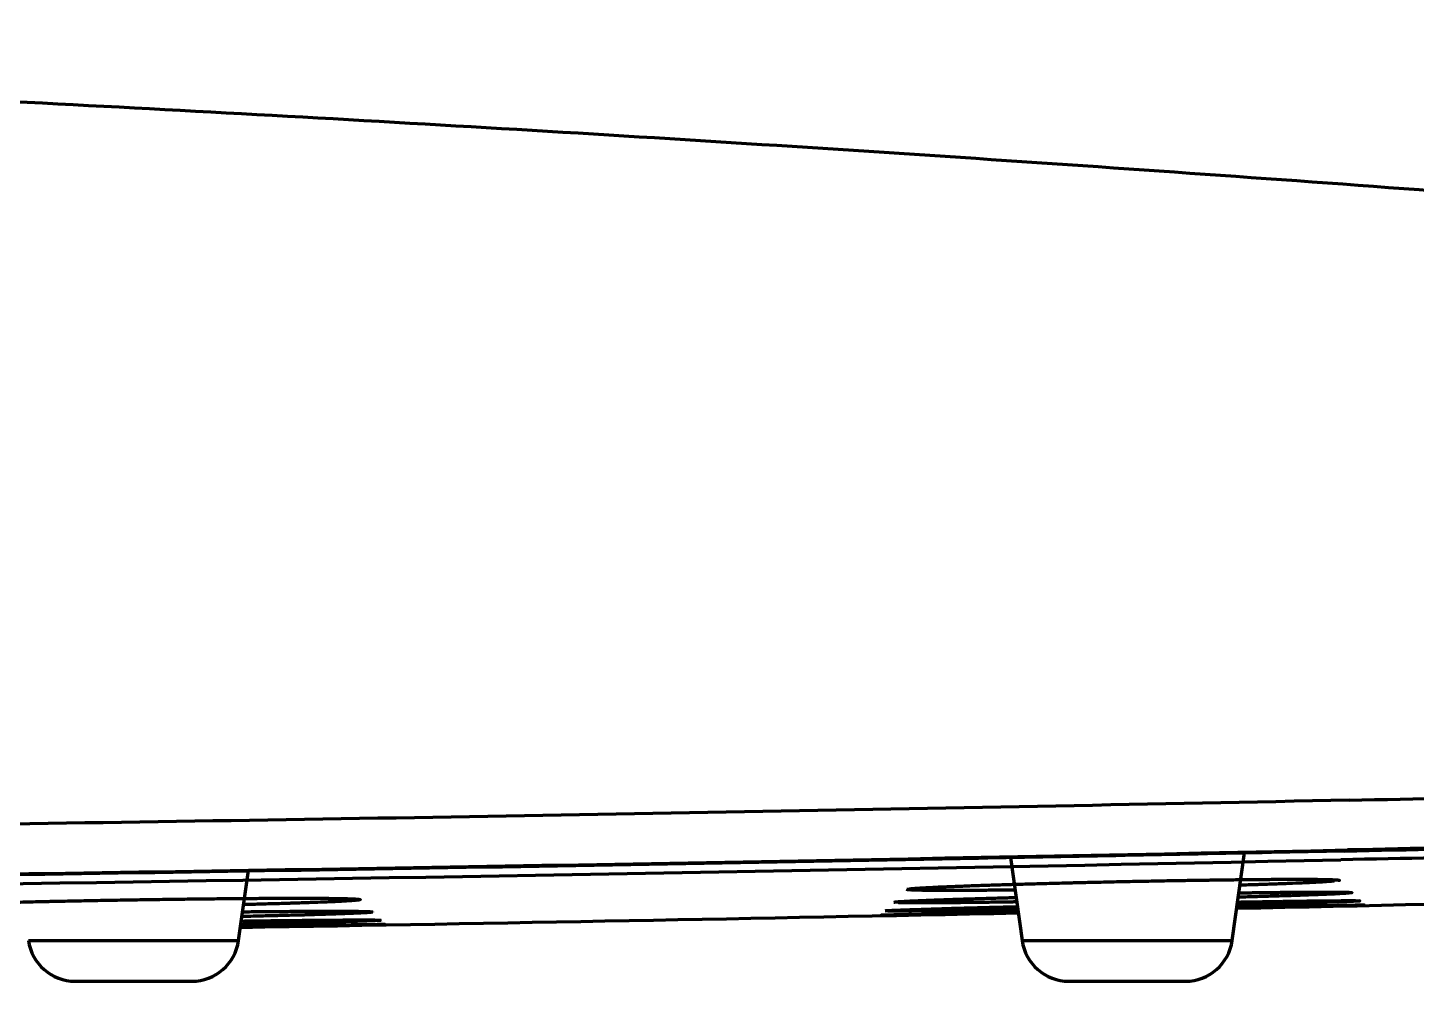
# Model space of a CAD drawing. Extents: x 1919 to 2339, y -1533 to -939.
# Drawn here: x 2112.43 to 2118.3, y -1192.62 to -1188.59 of the extents above; entities that cross this region are included whole.
import ezdxf

# ---------------------------------------------------------------- set-up
doc = ezdxf.new("R2010")
doc.units = 0
doc.header["$LTSCALE"] = 7
doc.header["$MEASUREMENT"] = 0
doc.linetypes.add('CENTER', pattern=[2, 1.25, -0.25, 0.25, -0.25])
doc.layers.add('1', color=1, linetype='CENTER')

msp = doc.modelspace()

# ---------------------------------------------------------------- linework, layer by layer
at = {"layer": '1', "color": 7, "linetype": 'Continuous', "lineweight": 70}
for p, q in [((2116.587, -1192.0955), (2116.6359, -1192.4454)), ((2117.5242, -1192.4454), (2117.5759, -1192.076)), ((2113.3243, -1192.4454), (2113.3656, -1192.1505)), ((2113.8905, -1192.325), (2113.8898, -1192.3259)), ((2116.0582, -1192.3205), (2116.0582, -1192.3202)), ((2113.9256, -1192.3601), (2113.9253, -1192.3604)), ((2112.4361, -1192.4454), (2113.3243, -1192.4454)), ((2116.6359, -1192.4454), (2117.5242, -1192.4454)), ((2112.6341, -1192.6177), (2113.1262, -1192.6177)), ((2116.834, -1192.6177), (2117.3261, -1192.6177))]:
    msp.add_line(p, q, dxfattribs=at)
for centre, radius, start, end in [((2098.1805, -291.6362), 900.8816, 271.2315454, 271.4391138), ((2098.1805, -291.6362), 900.8816, 270.9636833, 271.1727864), ((2112.6341, -1192.4177), 0.2, 187.96961, 270), ((2113.1262, -1192.4177), 0.2, 270, 352.03039), ((2116.834, -1192.4177), 0.2, 187.96961, 270), ((2117.3261, -1192.4177), 0.2, 270, 352.03039)]:
    msp.add_arc(centre, radius, start, end, dxfattribs=at)
for points, knots in [([(2127.2506, -1190.0956), (2125.9301, -1189.9508), (2123.2334, -1189.6763), (2119.1553, -1189.3277), (2115.0188, -1189.0403), (2110.8787, -1188.8193), (2106.7809, -1188.6658), (2104.0632, -1188.6079), (2102.7266, -1188.5898)], [0, 0, 0, 0, 0.162131, 0.330841, 0.499532, 0.668206, 0.836864, 1, 1, 1, 1]), ([(2118.0178, -1191.8528), (2118.3066, -1191.8468), (2118.5926, -1191.8411), (2119.1588, -1191.83), (2119.439, -1191.8247), (2119.9939, -1191.8143), (2120.2686, -1191.8093), (2120.8122, -1191.7997), (2121.0812, -1191.7951), (2121.3805, -1191.7901), (2121.4303, -1191.7893), (2121.48, -1191.7884), (2121.5131, -1191.7879), (2121.5297, -1191.7876), (2121.6123, -1191.7863), (2121.6779, -1191.7852), (2121.8736, -1191.782), (2122.0023, -1191.78), (2122.3833, -1191.774), (2122.6305, -1191.7703), (2123.1114, -1191.7634), (2123.3452, -1191.7602), (2123.7992, -1191.7542), (2124.0195, -1191.7515), (2124.2594, -1191.7487), (2124.286, -1191.7484), (2124.3257, -1191.7479), (2124.3389, -1191.7478), (2124.3652, -1191.7475), (2124.4307, -1191.7468), (2124.4953, -1191.7461), (2124.6484, -1191.7444), (2124.748, -1191.7434), (2125.0394, -1191.7405), (2125.2238, -1191.7389), (2125.5732, -1191.7362), (2125.7383, -1191.7352), (2126.0488, -1191.7336), (2126.1943, -1191.7331), (2126.3466, -1191.7329), (2126.3634, -1191.7328), (2126.3966, -1191.7328), (2126.4458, -1191.7328), (2126.4933, -1191.7328), (2126.586, -1191.7328), (2126.6449, -1191.733), (2126.8127, -1191.7335), (2127.0129, -1191.7348), (2127.1669, -1191.7373), (2127.2974, -1191.7403), (2127.351, -1191.7421), (2127.3925, -1191.7442)], [0, 0, 0, 0, 0.0625, 0.0625, 0.125, 0.125, 0.1875, 0.1875, 0.25, 0.25, 0.257812, 0.261719, 0.261719, 0.265625, 0.265625, 0.28125, 0.28125, 0.3125, 0.3125, 0.375, 0.375, 0.4375, 0.4375, 0.5, 0.5, 0.507812, 0.507812, 0.511719, 0.511719, 0.515625, 0.53125, 0.53125, 0.5625, 0.5625, 0.625, 0.625, 0.6875, 0.6875, 0.75, 0.75, 0.757812, 0.757812, 0.765625, 0.78125, 0.78125, 0.8125, 0.8125, 0.875, 0.9375, 0.9375, 1, 1, 1, 1]), ([(2118.0178, -1191.8528), (2117.1919, -1191.87), (2116.3659, -1191.8862), (2114.7137, -1191.9163), (2112.2351, -1191.9583), (2109.7559, -1191.9907), (2104.7965, -1192.0424), (2101.4889, -1192.0596), (2094.8713, -1192.0596), (2088.2563, -1192.0251), (2081.6467, -1191.9217), (2078.3433, -1191.8528)], [0, 0, 0, 0, 0.0625, 0.0625, 0.125, 0.25, 0.25, 0.5, 0.5, 0.75, 1, 1, 1, 1]), ([(2126.6669, -1192.0022), (2126.6285, -1192.0002), (2126.5789, -1191.9985), (2126.4581, -1191.9957), (2126.387, -1191.9945), (2126.2233, -1191.9927), (2126.1309, -1191.9921), (2125.9245, -1191.9914), (2125.8106, -1191.9913), (2125.67, -1191.9915), (2125.6463, -1191.9916), (2125.6222, -1191.9916), (2125.6061, -1191.9917), (2125.598, -1191.9917), (2125.5572, -1191.9918), (2125.5241, -1191.9919), (2125.4228, -1191.9922), (2125.353, -1191.9925), (2125.137, -1191.9936), (2124.9841, -1191.9946), (2124.6605, -1191.9972), (2124.4899, -1191.9987), (2124.131, -1192.0023), (2123.9427, -1192.0043), (2123.7206, -1192.007), (2123.6958, -1192.0073), (2123.6583, -1192.0077), (2123.6458, -1192.0079), (2123.6207, -1192.0082), (2123.5579, -1192.0089), (2123.4945, -1192.0097), (2123.3411, -1192.0117), (2123.2373, -1192.013), (2122.9214, -1192.0172), (2122.7047, -1192.0203), (2122.2594, -1192.0268), (2122.0307, -1192.0303), (2121.5614, -1192.0378), (2121.3207, -1192.0418), (2121.0429, -1192.0465), (2121.0119, -1192.047), (2120.9499, -1192.0481), (2120.8568, -1192.0497), (2120.7633, -1192.0513), (2120.5757, -1192.0546), (2120.4501, -1192.0569), (2120.0713, -1192.0637), (2119.5612, -1192.0732), (2119.0412, -1192.0833), (2118.5162, -1192.0938), (2118.2512, -1192.0992), (2117.9837, -1192.1048)], [0, 0, 0, 0, 0.0625, 0.0625, 0.125, 0.125, 0.1875, 0.1875, 0.25, 0.25, 0.257813, 0.261719, 0.261719, 0.265625, 0.265625, 0.28125, 0.28125, 0.3125, 0.3125, 0.375, 0.375, 0.4375, 0.4375, 0.5, 0.5, 0.507813, 0.507813, 0.511719, 0.511719, 0.515625, 0.53125, 0.53125, 0.5625, 0.5625, 0.625, 0.625, 0.6875, 0.6875, 0.75, 0.75, 0.757813, 0.757813, 0.765625, 0.78125, 0.78125, 0.8125, 0.8125, 0.875, 0.9375, 0.9375, 1, 1, 1, 1]), ([(2117.9994, -1192.0676), (2118.277, -1192.0618), (2118.5518, -1192.0562), (2119.0963, -1192.0453), (2119.6356, -1192.0348), (2120.1646, -1192.025), (2120.5575, -1192.0179), (2120.6878, -1192.0156), (2120.8823, -1192.0122), (2120.9793, -1192.0105), (2121.0759, -1192.0088), (2121.1402, -1192.0077), (2121.1724, -1192.0071), (2121.4605, -1192.0022), (2121.7101, -1191.9981), (2122.1969, -1191.9904), (2122.434, -1191.9867), (2122.8959, -1191.9799), (2123.1206, -1191.9768), (2123.4483, -1191.9724), (2123.5559, -1191.971), (2123.715, -1191.969), (2123.7808, -1191.9682), (2123.846, -1191.9674), (2123.872, -1191.9671), (2123.885, -1191.9669), (2123.9238, -1191.9665), (2123.9495, -1191.9661), (2124.1799, -1191.9634), (2124.3752, -1191.9613), (2124.7475, -1191.9576), (2124.9244, -1191.956), (2125.2599, -1191.9534), (2125.4186, -1191.9523), (2125.6426, -1191.9512), (2125.715, -1191.9509), (2125.82, -1191.9505), (2125.8544, -1191.9504), (2125.8967, -1191.9503), (2125.9051, -1191.9503), (2125.9219, -1191.9502), (2125.9468, -1191.9502), (2125.9714, -1191.9501), (2126.1172, -1191.9499), (2126.2354, -1191.95), (2126.4494, -1191.9507), (2126.5453, -1191.9514), (2126.715, -1191.9532), (2126.7888, -1191.9544), (2126.9141, -1191.9574), (2126.9655, -1191.9591), (2127.0054, -1191.9612)], [0, 0, 0, 0, 0.0625, 0.0625, 0.125, 0.1875, 0.1875, 0.21875, 0.21875, 0.234375, 0.242188, 0.242188, 0.25, 0.25, 0.3125, 0.3125, 0.375, 0.375, 0.4375, 0.4375, 0.46875, 0.46875, 0.484375, 0.488281, 0.488281, 0.492188, 0.492188, 0.5, 0.5, 0.5625, 0.5625, 0.625, 0.625, 0.6875, 0.6875, 0.71875, 0.71875, 0.734375, 0.734375, 0.738281, 0.738281, 0.742187, 0.75, 0.75, 0.8125, 0.8125, 0.875, 0.875, 0.9375, 0.9375, 1, 1, 1, 1]), ([(2127.2013, -1191.9545), (2127.1606, -1191.9524), (2127.1081, -1191.9506), (2126.9801, -1191.9476), (2126.8292, -1191.9452), (2126.6329, -1191.9439), (2126.4684, -1191.9433), (2126.4107, -1191.9432), (2126.3198, -1191.9431), (2126.2732, -1191.9431), (2126.225, -1191.9432), (2126.1925, -1191.9432), (2126.176, -1191.9432), (2126.0267, -1191.9434), (2125.8841, -1191.9439), (2125.5797, -1191.9455), (2125.4179, -1191.9466), (2125.0754, -1191.9493), (2124.8946, -1191.9509), (2124.609, -1191.9537), (2124.5114, -1191.9548), (2124.3613, -1191.9564), (2124.298, -1191.9571), (2124.2337, -1191.9578), (2124.2079, -1191.9581), (2124.195, -1191.9583), (2124.1561, -1191.9587), (2124.1301, -1191.959), (2123.8949, -1191.9618), (2123.679, -1191.9646), (2123.2339, -1191.9705), (2123.0047, -1191.9737), (2122.5333, -1191.9807), (2122.291, -1191.9844), (2121.9175, -1191.9903), (2121.7914, -1191.9924), (2121.5996, -1191.9955), (2121.5353, -1191.9966), (2121.4543, -1191.998), (2121.4381, -1191.9982), (2121.4056, -1191.9988), (2121.3569, -1191.9996), (2121.308, -1192.0004), (2121.0146, -1192.0054), (2120.751, -1192.0101), (2120.2181, -1192.0197), (2119.9489, -1192.0247), (2119.405, -1192.0351), (2119.1302, -1192.0404), (2118.5752, -1192.0515), (2118.2949, -1192.0572), (2118.0118, -1192.0631)], [0, 0, 0, 0, 0.0625, 0.0625, 0.125, 0.1875, 0.1875, 0.21875, 0.21875, 0.234375, 0.242187, 0.242187, 0.25, 0.25, 0.3125, 0.3125, 0.375, 0.375, 0.4375, 0.4375, 0.46875, 0.46875, 0.484375, 0.488281, 0.488281, 0.492187, 0.492187, 0.5, 0.5, 0.5625, 0.5625, 0.625, 0.625, 0.6875, 0.6875, 0.71875, 0.71875, 0.734375, 0.734375, 0.738281, 0.738281, 0.742187, 0.75, 0.75, 0.8125, 0.8125, 0.875, 0.875, 0.9375, 0.9375, 1, 1, 1, 1]), ([(2078.3493, -1192.0631), (2081.6518, -1192.1321), (2088.2595, -1192.2355), (2094.8726, -1192.27), (2101.4884, -1192.27), (2108.1015, -1192.2355), (2114.7093, -1192.1321), (2118.0118, -1192.0631)], [0, 0, 0, 0, 0.25, 0.5, 0.5, 0.75, 1, 1, 1, 1]), ([(2117.9994, -1192.0676), (2117.5869, -1192.0762), (2117.1743, -1192.0846), (2116.3491, -1192.1007), (2115.1111, -1192.1241), (2112.222, -1192.1731), (2109.745, -1192.2054), (2104.79, -1192.2571), (2101.4855, -1192.2744), (2094.8741, -1192.2743), (2088.2653, -1192.2399), (2081.662, -1192.1365), (2078.3616, -1192.0676)], [0, 0, 0, 0, 0.03125, 0.03125, 0.0625, 0.125, 0.25, 0.25, 0.5, 0.5, 0.75, 1, 1, 1, 1]), ([(2116.1493, -1192.2293), (2116.1502, -1192.229), (2116.1517, -1192.2286), (2116.157, -1192.2277), (2116.1617, -1192.2272), (2116.1738, -1192.226), (2116.1813, -1192.2254), (2116.1925, -1192.2246), (2116.1949, -1192.2245), (2116.1998, -1192.2241), (2116.2073, -1192.2237), (2116.2156, -1192.2232), (2116.2331, -1192.2222), (2116.2591, -1192.2208), (2116.2902, -1192.2193), (2116.3155, -1192.2182), (2116.3242, -1192.2179), (2116.3378, -1192.2173), (2116.3424, -1192.2171), (2116.3518, -1192.2167), (2116.3756, -1192.2158), (2116.4212, -1192.214), (2116.4657, -1192.2125), (2116.5121, -1192.2109), (2116.5363, -1192.2102), (2116.5678, -1192.2092), (2116.5741, -1192.209), (2116.5869, -1192.2086), (2116.6062, -1192.208), (2116.6259, -1192.2074), (2116.6656, -1192.2063), (2116.7196, -1192.2047), (2116.776, -1192.2033), (2116.8191, -1192.2022), (2116.8336, -1192.2018), (2116.8556, -1192.2012), (2116.8629, -1192.2011), (2116.8777, -1192.2007), (2116.885, -1192.2005), (2116.9219, -1192.1997), (2116.981, -1192.1983), (2117.0405, -1192.197), (2117.0853, -1192.1961), (2117.1002, -1192.1958), (2117.1302, -1192.1952), (2117.1452, -1192.1949), (2117.1902, -1192.194), (2117.2198, -1192.1934), (2117.2783, -1192.1924), (2117.3359, -1192.1914), (2117.392, -1192.1906), (2117.4266, -1192.1901), (2117.4335, -1192.19), (2117.4472, -1192.1898), (2117.454, -1192.1897), (2117.4744, -1192.1894), (2117.4878, -1192.1892), (2117.5272, -1192.1888), (2117.5781, -1192.1882), (2117.6256, -1192.1877), (2117.6714, -1192.1874), (2117.6935, -1192.1872), (2117.7147, -1192.1871)], [0, 0, 0, 0, 0.028264, 0.028264, 0.070513, 0.070513, 0.112763, 0.112763, 0.123325, 0.123325, 0.133888, 0.155012, 0.155012, 0.197262, 0.239511, 0.239511, 0.260636, 0.260636, 0.271198, 0.271198, 0.28176, 0.32401, 0.366259, 0.366259, 0.408509, 0.408509, 0.419071, 0.419071, 0.429633, 0.450758, 0.450758, 0.493007, 0.535257, 0.535257, 0.556381, 0.556381, 0.566944, 0.566944, 0.577506, 0.577506, 0.619756, 0.662005, 0.662005, 0.68313, 0.68313, 0.704254, 0.704254, 0.746504, 0.746504, 0.788753, 0.831002, 0.831002, 0.841565, 0.841565, 0.852127, 0.852127, 0.873252, 0.873252, 0.915501, 0.957751, 0.957751, 1, 1, 1, 1]), ([(2117.9554, -1192.1951), (2117.9548, -1192.1952), (2117.9542, -1192.1952), (2117.9518, -1192.1954), (2117.9464, -1192.1959), (2117.9402, -1192.1963), (2117.9268, -1192.1973), (2117.9063, -1192.1986), (2117.8804, -1192.2), (2117.8589, -1192.201), (2117.8514, -1192.2014), (2117.8396, -1192.2019), (2117.8356, -1192.2021), (2117.8274, -1192.2025), (2117.8067, -1192.2034), (2117.7662, -1192.2051), (2117.7259, -1192.2066), (2117.6834, -1192.2082), (2117.661, -1192.2089), (2117.6317, -1192.2099), (2117.6257, -1192.2101), (2117.6138, -1192.2105), (2117.5958, -1192.2111), (2117.5773, -1192.2117), (2117.5641, -1192.2121), (2117.5634, -1192.2121), (2117.5627, -1192.2121)], [0, 0, 0, 0, 0.012065, 0.012065, 0.043815, 0.107315, 0.107315, 0.234315, 0.361315, 0.361315, 0.424816, 0.424816, 0.456566, 0.456566, 0.488316, 0.615316, 0.742316, 0.742316, 0.869317, 0.869317, 0.901067, 0.901067, 0.932817, 0.996317, 0.996317, 1, 1, 1, 1]), ([(2117.7147, -1192.1871), (2117.7359, -1192.187), (2117.7559, -1192.1869), (2117.7934, -1192.1869), (2117.8285, -1192.1869), (2117.8589, -1192.187), (2117.8764, -1192.1872), (2117.8798, -1192.1872), (2117.8865, -1192.1873), (2117.8897, -1192.1873), (2117.8992, -1192.1874), (2117.9052, -1192.1875), (2117.922, -1192.1878), (2117.9416, -1192.1883), (2117.9556, -1192.1889), (2117.964, -1192.1894), (2117.9665, -1192.1896), (2117.9696, -1192.1899), (2117.9706, -1192.19), (2117.9723, -1192.1902), (2117.9731, -1192.1903), (2117.9764, -1192.1908), (2117.9776, -1192.1912), (2117.9772, -1192.192), (2117.9761, -1192.1924), (2117.9743, -1192.1928)], [0, 0, 0, 0, 0.114116, 0.114116, 0.228232, 0.342349, 0.342349, 0.370878, 0.370878, 0.399407, 0.399407, 0.456465, 0.456465, 0.570581, 0.684697, 0.684697, 0.741756, 0.741756, 0.770285, 0.770285, 0.798814, 0.798814, 0.91293, 0.91293, 1, 1, 1, 1]), ([(2117.7278, -1192.1871), (2117.7389, -1192.187), (2117.7859, -1192.1868), (2117.8559, -1192.187), (2117.9193, -1192.1877), (2117.9505, -1192.1889), (2117.9577, -1192.1893), (2117.9579, -1192.1895), (2117.9579, -1192.1895)], [0, 0, 0, 0, 0.083126, 0.362139, 0.641055, 0.87344, 0.999382, 1, 1, 1, 1]), ([(2111.8938, -1192.3043), (2111.8943, -1192.304), (2111.8953, -1192.3038), (2111.8991, -1192.303), (2111.9032, -1192.3024), (2111.9118, -1192.3015), (2111.9151, -1192.3012), (2111.9223, -1192.3006), (2111.9263, -1192.3003), (2111.9394, -1192.2994), (2111.9598, -1192.2981), (2111.9859, -1192.2968), (2112.0077, -1192.2958), (2112.0153, -1192.2954), (2112.0273, -1192.2949), (2112.0314, -1192.2948), (2112.0397, -1192.2944), (2112.044, -1192.2942), (2112.0656, -1192.2934), (2112.1027, -1192.292), (2112.1444, -1192.2905), (2112.1884, -1192.2891), (2112.2116, -1192.2884), (2112.2422, -1192.2875), (2112.2484, -1192.2873), (2112.2608, -1192.2869), (2112.2797, -1192.2864), (2112.299, -1192.2859), (2112.3381, -1192.2848), (2112.3919, -1192.2834), (2112.4488, -1192.2821), (2112.4926, -1192.281), (2112.5074, -1192.2807), (2112.53, -1192.2802), (2112.5375, -1192.28), (2112.5526, -1192.2797), (2112.5602, -1192.2795), (2112.5982, -1192.2787), (2112.6595, -1192.2775), (2112.722, -1192.2763), (2112.7851, -1192.2752), (2112.8169, -1192.2746), (2112.8811, -1192.2735), (2112.913, -1192.273), (2112.9763, -1192.2721), (2113.0391, -1192.2712), (2113.101, -1192.2704), (2113.1394, -1192.2699), (2113.1471, -1192.2699), (2113.1624, -1192.2697), (2113.17, -1192.2696), (2113.1928, -1192.2693), (2113.2078, -1192.2692), (2113.2523, -1192.2687), (2113.3101, -1192.2682), (2113.3649, -1192.2678), (2113.4183, -1192.2675), (2113.4443, -1192.2673), (2113.4695, -1192.2672)], [0, 0, 0, 0, 0.02231, 0.02231, 0.06675, 0.06675, 0.088971, 0.088971, 0.111191, 0.111191, 0.155631, 0.200072, 0.200072, 0.222292, 0.222292, 0.233402, 0.233402, 0.244512, 0.244512, 0.288953, 0.333393, 0.333393, 0.377834, 0.377834, 0.388944, 0.388944, 0.400054, 0.422274, 0.422274, 0.466714, 0.511155, 0.511155, 0.533375, 0.533375, 0.544485, 0.544485, 0.555595, 0.555595, 0.600036, 0.644476, 0.644476, 0.688917, 0.688917, 0.733357, 0.733357, 0.777798, 0.822238, 0.822238, 0.833348, 0.833348, 0.844458, 0.844458, 0.866679, 0.866679, 0.911119, 0.95556, 0.95556, 1, 1, 1, 1]), ([(2113.8339, -1192.2746), (2113.8336, -1192.2746), (2113.8334, -1192.2747), (2113.8323, -1192.2748), (2113.8295, -1192.2753), (2113.8258, -1192.2757), (2113.8173, -1192.2766), (2113.803, -1192.2778), (2113.7827, -1192.279), (2113.7652, -1192.28), (2113.759, -1192.2803), (2113.7491, -1192.2808), (2113.7457, -1192.281), (2113.7388, -1192.2813), (2113.7352, -1192.2815), (2113.717, -1192.2823), (2113.6853, -1192.2837), (2113.6485, -1192.2851), (2113.6091, -1192.2865), (2113.5882, -1192.2872), (2113.5603, -1192.2882), (2113.5547, -1192.2883), (2113.5433, -1192.2887), (2113.526, -1192.2892), (2113.5082, -1192.2898), (2113.4719, -1192.2908), (2113.4246, -1192.2922), (2113.374, -1192.2935), (2113.3495, -1192.2941)], [0, 0, 0, 0, 0.007517, 0.007517, 0.033264, 0.084757, 0.084757, 0.187744, 0.29073, 0.29073, 0.342224, 0.342224, 0.36797, 0.36797, 0.393717, 0.393717, 0.496704, 0.599691, 0.599691, 0.702677, 0.702677, 0.728424, 0.728424, 0.754171, 0.805664, 0.805664, 0.908651, 1, 1, 1, 1]), ([(2113.4695, -1192.2672), (2113.4947, -1192.2671), (2113.5187, -1192.267), (2113.5644, -1192.267), (2113.6078, -1192.267), (2113.6467, -1192.2671), (2113.6695, -1192.2673), (2113.674, -1192.2673), (2113.6828, -1192.2674), (2113.6871, -1192.2674), (2113.6998, -1192.2675), (2113.7079, -1192.2676), (2113.7312, -1192.2679), (2113.7592, -1192.2683), (2113.7817, -1192.2689), (2113.7963, -1192.2693), (2113.8009, -1192.2695), (2113.8092, -1192.2698), (2113.813, -1192.27), (2113.8232, -1192.2706), (2113.8284, -1192.271), (2113.8357, -1192.2718), (2113.8378, -1192.2723), (2113.8388, -1192.2732), (2113.8382, -1192.2736), (2113.8365, -1192.274)], [0, 0, 0, 0, 0.101698, 0.101698, 0.203396, 0.305095, 0.305095, 0.330519, 0.330519, 0.355944, 0.355944, 0.406793, 0.406793, 0.508491, 0.610189, 0.610189, 0.661039, 0.661039, 0.711888, 0.711888, 0.813586, 0.813586, 0.915284, 0.915284, 1, 1, 1, 1]), ([(2113.4831, -1192.2672), (2113.4972, -1192.2671), (2113.5531, -1192.267), (2113.6395, -1192.2671), (2113.7287, -1192.2678), (2113.7862, -1192.2689), (2113.8078, -1192.27), (2113.8134, -1192.2703)], [0, 0, 0, 0, 0.080222, 0.326683, 0.573959, 0.819172, 1, 1, 1, 1]), ([(2116.0945, -1192.2839), (2116.0947, -1192.2838), (2116.0953, -1192.2837), (2116.097, -1192.2833), (2116.0983, -1192.2831), (2116.101, -1192.2828), (2116.1019, -1192.2827), (2116.1041, -1192.2825), (2116.1053, -1192.2823), (2116.1116, -1192.2818), (2116.1182, -1192.2813), (2116.1343, -1192.2803), (2116.1438, -1192.2797), (2116.1658, -1192.2786), (2116.1782, -1192.278), (2116.1957, -1192.2773), (2116.1993, -1192.2771), (2116.2066, -1192.2768), (2116.2179, -1192.2763), (2116.2299, -1192.2759), (2116.2548, -1192.2749), (2116.2905, -1192.2736), (2116.3311, -1192.2722), (2116.3634, -1192.2711), (2116.3745, -1192.2708), (2116.3916, -1192.2702), (2116.3974, -1192.27), (2116.4091, -1192.2697), (2116.415, -1192.2695), (2116.4447, -1192.2686), (2116.4941, -1192.2671), (2116.5469, -1192.2656), (2116.5847, -1192.2646), (2116.5954, -1192.2643), (2116.6061, -1192.264)], [0, 0, 0, 0, 0.036193, 0.036193, 0.082593, 0.082593, 0.105792, 0.105792, 0.128992, 0.128992, 0.221791, 0.221791, 0.314589, 0.314589, 0.407388, 0.407388, 0.430588, 0.430588, 0.453787, 0.500187, 0.500187, 0.592985, 0.685784, 0.685784, 0.732183, 0.732183, 0.755383, 0.755383, 0.778582, 0.778582, 0.871381, 0.96418, 0.96418, 1, 1, 1, 1]), ([(2116.6127, -1192.2828), (2116.6073, -1192.2829), (2116.6019, -1192.283), (2116.5825, -1192.2833), (2116.5687, -1192.2835), (2116.5282, -1192.2841), (2116.476, -1192.2848), (2116.4275, -1192.2853), (2116.3984, -1192.2856), (2116.3926, -1192.2857), (2116.3812, -1192.2858), (2116.3755, -1192.2859), (2116.3588, -1192.286), (2116.3479, -1192.2861), (2116.3163, -1192.2864), (2116.2964, -1192.2865), (2116.2685, -1192.2867), (2116.255, -1192.2868), (2116.2422, -1192.2868), (2116.2339, -1192.2868), (2116.2298, -1192.2868), (2116.2097, -1192.2869), (2116.1951, -1192.2869), (2116.1688, -1192.2868), (2116.1454, -1192.2866), (2116.1278, -1192.2863), (2116.1186, -1192.2861), (2116.1168, -1192.286), (2116.1145, -1192.286), (2116.1139, -1192.2859), (2116.1133, -1192.2859)], [0, 0, 0, 0, 0.021347, 0.021347, 0.076651, 0.076651, 0.187258, 0.297865, 0.297865, 0.325517, 0.325517, 0.353169, 0.353169, 0.408473, 0.408473, 0.51908, 0.51908, 0.574384, 0.602035, 0.602035, 0.629687, 0.629687, 0.740295, 0.740295, 0.850902, 0.961509, 0.961509, 0.989161, 0.989161, 1, 1, 1, 1]), ([(2116.6011, -1192.2327), (2116.5834, -1192.2329), (2116.5661, -1192.2331), (2116.5429, -1192.2333), (2116.5368, -1192.2334), (2116.5245, -1192.2335), (2116.5184, -1192.2336), (2116.5003, -1192.2337), (2116.4885, -1192.2338), (2116.4539, -1192.2341), (2116.4319, -1192.2343), (2116.4003, -1192.2344), (2116.3849, -1192.2345), (2116.3701, -1192.2345), (2116.3604, -1192.2346), (2116.3556, -1192.2346), (2116.3319, -1192.2346), (2116.3143, -1192.2346), (2116.2816, -1192.2345), (2116.2514, -1192.2343), (2116.2263, -1192.234), (2116.2123, -1192.2338), (2116.2095, -1192.2337), (2116.2042, -1192.2336), (2116.2017, -1192.2336), (2116.1942, -1192.2334), (2116.1897, -1192.2333), (2116.177, -1192.2329), (2116.1631, -1192.2323), (2116.1549, -1192.2315), (2116.1509, -1192.2309), (2116.1499, -1192.2307), (2116.149, -1192.2304), (2116.1488, -1192.2302), (2116.1486, -1192.2301), (2116.1486, -1192.2301), (2116.1486, -1192.2301)], [0, 0, 0, 0, 0.065367, 0.065367, 0.089259, 0.089259, 0.11315, 0.11315, 0.160933, 0.160933, 0.256499, 0.256499, 0.304282, 0.328174, 0.328174, 0.352065, 0.352065, 0.447631, 0.447631, 0.543197, 0.638763, 0.638763, 0.662655, 0.662655, 0.686546, 0.686546, 0.734329, 0.734329, 0.829895, 0.925461, 0.925461, 0.973244, 0.973244, 0.997136, 0.997136, 1, 1, 1, 1]), ([(2117.8456, -1192.2412), (2117.8643, -1192.2411), (2117.8816, -1192.241), (2117.9135, -1192.2409), (2117.9426, -1192.241), (2117.9662, -1192.2411), (2117.9792, -1192.2413), (2117.9817, -1192.2413), (2117.9865, -1192.2414), (2117.9889, -1192.2414), (2117.9955, -1192.2415), (2117.9996, -1192.2416), (2118.0106, -1192.2419), (2118.0221, -1192.2423), (2118.0276, -1192.2429), (2118.0294, -1192.2434), (2118.0296, -1192.2436), (2118.0294, -1192.2438), (2118.0292, -1192.2439), (2118.0286, -1192.2441), (2118.0282, -1192.2442), (2118.0258, -1192.2447), (2118.0223, -1192.2451), (2118.0123, -1192.246), (2118.0058, -1192.2465), (2117.9898, -1192.2475), (2117.9803, -1192.248), (2117.9664, -1192.2488), (2117.9636, -1192.2489), (2117.9576, -1192.2492), (2117.9485, -1192.2496), (2117.9386, -1192.2501), (2117.9178, -1192.251), (2117.8875, -1192.2522), (2117.8518, -1192.2535), (2117.8231, -1192.2546), (2117.8132, -1192.2549), (2117.7978, -1192.2554), (2117.7926, -1192.2556), (2117.782, -1192.256), (2117.7767, -1192.2562), (2117.7497, -1192.257), (2117.7045, -1192.2585), (2117.6553, -1192.2599), (2117.6042, -1192.2614), (2117.5776, -1192.2622), (2117.5501, -1192.2629)], [0, 0, 0, 0, 0.058824, 0.058824, 0.117647, 0.176471, 0.176471, 0.191176, 0.191176, 0.205882, 0.205882, 0.235294, 0.235294, 0.294118, 0.352941, 0.352941, 0.382353, 0.382353, 0.397059, 0.397059, 0.411765, 0.411765, 0.470588, 0.470588, 0.529412, 0.529412, 0.588235, 0.588235, 0.602941, 0.602941, 0.617647, 0.647059, 0.647059, 0.705882, 0.764706, 0.764706, 0.794118, 0.794118, 0.808824, 0.808824, 0.823529, 0.823529, 0.882353, 0.941176, 0.941176, 1, 1, 1, 1]), ([(2117.5516, -1192.2832), (2117.5585, -1192.2831), (2117.5653, -1192.283), (2117.6003, -1192.2824), (2117.6548, -1192.2815), (2117.7058, -1192.2807), (2117.7364, -1192.2802), (2117.7425, -1192.2802), (2117.7545, -1192.28), (2117.7605, -1192.2799), (2117.7781, -1192.2796), (2117.7896, -1192.2795), (2117.8229, -1192.279), (2117.8647, -1192.2785), (2117.9013, -1192.2781), (2117.9353, -1192.2777), (2117.951, -1192.2776), (2117.9653, -1192.2775)], [0, 0, 0, 0, 0.038616, 0.038616, 0.198846, 0.359077, 0.359077, 0.399135, 0.399135, 0.439193, 0.439193, 0.519308, 0.519308, 0.679539, 0.839769, 0.839769, 1, 1, 1, 1]), ([(2118.0635, -1192.2786), (2118.0635, -1192.2786), (2118.0621, -1192.2789), (2118.0589, -1192.2791), (2118.052, -1192.2796), (2118.0493, -1192.2798), (2118.043, -1192.2801), (2118.0395, -1192.2803), (2118.0277, -1192.2809), (2118.0184, -1192.2813), (2117.9967, -1192.2821), (2117.9844, -1192.2826), (2117.9567, -1192.2836), (2117.9415, -1192.2841), (2117.9204, -1192.2848), (2117.9161, -1192.2849), (2117.9074, -1192.2852), (2117.894, -1192.2856), (2117.8799, -1192.286), (2117.8508, -1192.2869), (2117.8096, -1192.2881), (2117.7637, -1192.2894), (2117.7274, -1192.2904), (2117.715, -1192.2907), (2117.6959, -1192.2912), (2117.6895, -1192.2914), (2117.6765, -1192.2917), (2117.67, -1192.2919), (2117.637, -1192.2927), (2117.6003, -1192.2937), (2117.5622, -1192.2946), (2117.5522, -1192.2949)], [0, 0, 0, 0, 0.005476, 0.101547, 0.101547, 0.149582, 0.149582, 0.197617, 0.197617, 0.293688, 0.293688, 0.389759, 0.389759, 0.48583, 0.48583, 0.509847, 0.509847, 0.533865, 0.5819, 0.5819, 0.677971, 0.774042, 0.774042, 0.822077, 0.822077, 0.846095, 0.846095, 0.870112, 0.870112, 0.966183, 1, 1, 1, 1]), ([(2117.5562, -1192.2443), (2117.5604, -1192.2443), (2117.5645, -1192.2442), (2117.5755, -1192.244), (2117.5822, -1192.2439), (2117.5956, -1192.2438), (2117.6022, -1192.2437), (2117.622, -1192.2434), (2117.6349, -1192.2432), (2117.6727, -1192.2428), (2117.721, -1192.2422), (2117.7651, -1192.2418), (2117.8069, -1192.2414), (2117.8268, -1192.2413), (2117.8456, -1192.2412)], [0, 0, 0, 0, 0.037073, 0.037073, 0.097256, 0.097256, 0.157439, 0.157439, 0.277805, 0.277805, 0.518536, 0.759268, 0.759268, 1, 1, 1, 1]), ([(2117.8544, -1192.2412), (2117.8649, -1192.2411), (2117.9056, -1192.2409), (2117.9451, -1192.241), (2117.9695, -1192.2412), (2117.9748, -1192.2413)], [0, 0, 0, 0, 0.19859, 0.810892, 1, 1, 1, 1]), ([(2117.9583, -1192.2776), (2117.9713, -1192.2775), (2118.0052, -1192.2773), (2118.0373, -1192.2774), (2118.0503, -1192.2775), (2118.0531, -1192.2778), (2118.0531, -1192.2778)], [0, 0, 0, 0, 0.23595, 0.685431, 0.904266, 1, 1, 1, 1]), ([(2117.9653, -1192.2775), (2117.9797, -1192.2774), (2117.9924, -1192.2773), (2118.0149, -1192.2773), (2118.0342, -1192.2773), (2118.0474, -1192.2774), (2118.0537, -1192.2776), (2118.0549, -1192.2776), (2118.057, -1192.2777), (2118.058, -1192.2777), (2118.0606, -1192.2778), (2118.0619, -1192.2779), (2118.0644, -1192.2782), (2118.0647, -1192.2784), (2118.0635, -1192.2786)], [0, 0, 0, 0, 0.202306, 0.202306, 0.404611, 0.606917, 0.606917, 0.657494, 0.657494, 0.70807, 0.70807, 0.809223, 0.809223, 1, 1, 1, 1]), ([(2117.9914, -1192.2415), (2117.9945, -1192.2416), (2118.0038, -1192.2418), (2118.0114, -1192.242), (2118.0138, -1192.2424), (2118.0138, -1192.2424)], [0, 0, 0, 0, 0.239932, 0.800743, 1, 1, 1, 1]), ([(2113.8898, -1192.3259), (2113.8898, -1192.3259), (2113.8898, -1192.3259), (2113.8894, -1192.326), (2113.8889, -1192.3261), (2113.8877, -1192.3263), (2113.887, -1192.3264), (2113.8847, -1192.3267), (2113.8826, -1192.3269), (2113.8754, -1192.3276), (2113.8626, -1192.3285), (2113.8434, -1192.3295), (2113.8266, -1192.3303), (2113.8207, -1192.3306), (2113.811, -1192.331), (2113.8077, -1192.3312), (2113.8009, -1192.3314), (2113.7974, -1192.3316), (2113.7796, -1192.3323), (2113.7481, -1192.3335), (2113.7112, -1192.3347), (2113.6716, -1192.3359), (2113.6504, -1192.3366), (2113.6221, -1192.3374), (2113.6164, -1192.3375), (2113.6048, -1192.3379), (2113.5872, -1192.3384), (2113.569, -1192.3388), (2113.5318, -1192.3398), (2113.4803, -1192.3411), (2113.4249, -1192.3425), (2113.3817, -1192.3435), (2113.3671, -1192.3438), (2113.3478, -1192.3442), (2113.3434, -1192.3443), (2113.339, -1192.3444)], [0, 0, 0, 0, 0.000283, 0.000283, 0.023755, 0.023755, 0.047227, 0.047227, 0.094171, 0.094171, 0.188059, 0.281947, 0.281947, 0.32889, 0.32889, 0.352362, 0.352362, 0.375834, 0.375834, 0.469722, 0.56361, 0.56361, 0.657498, 0.657498, 0.680969, 0.680969, 0.704441, 0.751385, 0.751385, 0.845273, 0.939161, 0.939161, 0.986105, 0.986105, 1, 1, 1, 1]), ([(2113.3479, -1192.3241), (2113.3618, -1192.324), (2113.3756, -1192.3239), (2113.4036, -1192.3236), (2113.4178, -1192.3235), (2113.4389, -1192.3233), (2113.4458, -1192.3232), (2113.4597, -1192.3231), (2113.4666, -1192.323), (2113.5006, -1192.3227), (2113.5267, -1192.3226), (2113.5764, -1192.3222), (2113.6238, -1192.322), (2113.6666, -1192.3219), (2113.6918, -1192.3218), (2113.6968, -1192.3218), (2113.7065, -1192.3218), (2113.7114, -1192.3218), (2113.7255, -1192.3218), (2113.7346, -1192.3218), (2113.7606, -1192.3219), (2113.7924, -1192.322), (2113.8182, -1192.3223), (2113.8353, -1192.3225), (2113.8406, -1192.3226), (2113.8481, -1192.3228), (2113.8504, -1192.3228), (2113.855, -1192.3229), (2113.8572, -1192.323), (2113.8676, -1192.3233), (2113.8742, -1192.3235), (2113.8843, -1192.3241), (2113.8877, -1192.3244), (2113.8899, -1192.3248), (2113.8903, -1192.3249), (2113.8905, -1192.325)], [0, 0, 0, 0, 0.044024, 0.044024, 0.090562, 0.090562, 0.11383, 0.11383, 0.137099, 0.137099, 0.230174, 0.230174, 0.323249, 0.416323, 0.416323, 0.439592, 0.439592, 0.462861, 0.462861, 0.509398, 0.509398, 0.602473, 0.695548, 0.695548, 0.742085, 0.742085, 0.765354, 0.765354, 0.788623, 0.788623, 0.881697, 0.881697, 0.974772, 0.974772, 1, 1, 1, 1]), ([(2116.6153, -1192.3284), (2116.604, -1192.3287), (2116.5927, -1192.3289), (2116.5741, -1192.3293), (2116.5667, -1192.3294), (2116.5521, -1192.3297), (2116.5448, -1192.3298), (2116.5087, -1192.3305), (2116.4809, -1192.3311), (2116.4273, -1192.3321), (2116.3758, -1192.3331), (2116.3285, -1192.334), (2116.3002, -1192.3345), (2116.2947, -1192.3346), (2116.2836, -1192.3348), (2116.2782, -1192.3349), (2116.2622, -1192.3352), (2116.2518, -1192.3354), (2116.2219, -1192.3359), (2116.1848, -1192.3366), (2116.1533, -1192.3371), (2116.1318, -1192.3375), (2116.1249, -1192.3376), (2116.1152, -1192.3377), (2116.1121, -1192.3378), (2116.106, -1192.3379), (2116.1031, -1192.3379), (2116.0888, -1192.3381), (2116.0791, -1192.3383), (2116.0628, -1192.3385), (2116.0563, -1192.3385), (2116.0463, -1192.3386), (2116.043, -1192.3386), (2116.0408, -1192.3385), (2116.0405, -1192.3385), (2116.04, -1192.3385), (2116.0397, -1192.3384), (2116.0402, -1192.3384), (2116.0426, -1192.3382), (2116.049, -1192.3379), (2116.0618, -1192.3375), (2116.0739, -1192.3372), (2116.0783, -1192.337), (2116.0856, -1192.3368), (2116.0881, -1192.3368), (2116.0934, -1192.3366), (2116.0961, -1192.3365), (2116.1101, -1192.3362), (2116.1356, -1192.3355), (2116.1668, -1192.3347), (2116.2009, -1192.3339), (2116.2194, -1192.3334), (2116.2494, -1192.3327), (2116.2598, -1192.3324), (2116.2809, -1192.3319), (2116.2918, -1192.3317), (2116.3253, -1192.3309), (2116.3722, -1192.3298), (2116.4237, -1192.3286), (2116.4572, -1192.3279), (2116.464, -1192.3277), (2116.4777, -1192.3274), (2116.4847, -1192.3273), (2116.5056, -1192.3268), (2116.5198, -1192.3265), (2116.5602, -1192.3256), (2116.5868, -1192.325), (2116.6141, -1192.3244)], [0, 0, 0, 0, 0.016589, 0.016589, 0.027561, 0.027561, 0.038532, 0.038532, 0.082419, 0.082419, 0.126306, 0.170192, 0.170192, 0.181164, 0.181164, 0.192136, 0.192136, 0.214079, 0.214079, 0.257965, 0.301852, 0.301852, 0.323795, 0.323795, 0.334767, 0.334767, 0.345739, 0.345739, 0.389625, 0.389625, 0.433512, 0.433512, 0.477398, 0.477398, 0.48837, 0.48837, 0.499342, 0.521285, 0.521285, 0.565172, 0.609058, 0.609058, 0.631001, 0.631001, 0.641973, 0.641973, 0.652945, 0.652945, 0.696831, 0.740718, 0.740718, 0.784605, 0.784605, 0.806548, 0.806548, 0.828491, 0.828491, 0.872378, 0.916264, 0.916264, 0.927236, 0.927236, 0.938208, 0.938208, 0.960151, 0.960151, 1, 1, 1, 1]), ([(2116.0582, -1192.3202), (2116.0584, -1192.3202), (2116.0586, -1192.3201), (2116.0604, -1192.3198), (2116.0666, -1192.3192), (2116.079, -1192.3186), (2116.0907, -1192.318), (2116.095, -1192.3178), (2116.102, -1192.3175), (2116.1045, -1192.3174), (2116.1096, -1192.3172), (2116.1122, -1192.3171), (2116.126, -1192.3165), (2116.1384, -1192.3161), (2116.1661, -1192.3151), (2116.1813, -1192.3146), (2116.2147, -1192.3135), (2116.2327, -1192.3129), (2116.262, -1192.3121), (2116.2722, -1192.3118), (2116.293, -1192.3112), (2116.3036, -1192.3108), (2116.3365, -1192.3099), (2116.3825, -1192.3086), (2116.4328, -1192.3073), (2116.4722, -1192.3063), (2116.4856, -1192.3059), (2116.5062, -1192.3054), (2116.5131, -1192.3052), (2116.527, -1192.3049), (2116.534, -1192.3047), (2116.5637, -1192.304), (2116.5868, -1192.3034), (2116.6103, -1192.3028)], [0, 0, 0, 0, 0.021733, 0.021733, 0.11228, 0.202827, 0.202827, 0.2481, 0.2481, 0.270737, 0.270737, 0.293373, 0.293373, 0.38392, 0.38392, 0.474467, 0.474467, 0.565014, 0.565014, 0.610287, 0.610287, 0.65556, 0.65556, 0.746107, 0.836654, 0.836654, 0.881927, 0.881927, 0.904564, 0.904564, 0.9272, 0.9272, 1, 1, 1, 1]), ([(2116.6114, -1192.3147), (2116.591, -1192.3151), (2116.5422, -1192.3159), (2116.4957, -1192.3167), (2116.4624, -1192.3172), (2116.4558, -1192.3174), (2116.4427, -1192.3176), (2116.4362, -1192.3177), (2116.4169, -1192.318), (2116.4044, -1192.3182), (2116.3676, -1192.3187), (2116.321, -1192.3194), (2116.279, -1192.3199), (2116.2543, -1192.3202), (2116.2494, -1192.3203), (2116.2398, -1192.3204), (2116.2351, -1192.3204), (2116.2211, -1192.3206), (2116.2122, -1192.3207), (2116.1866, -1192.321), (2116.1709, -1192.3211), (2116.1495, -1192.3212), (2116.1394, -1192.3213), (2116.1301, -1192.3213), (2116.1241, -1192.3214), (2116.1211, -1192.3214), (2116.107, -1192.3214), (2116.0973, -1192.3214), (2116.0811, -1192.3213), (2116.0681, -1192.3212), (2116.0613, -1192.3209), (2116.059, -1192.3207), (2116.0587, -1192.3206), (2116.0583, -1192.3205), (2116.0582, -1192.3205), (2116.0582, -1192.3205)], [0, 0, 0, 0, 0.063251, 0.153611, 0.153611, 0.1762, 0.1762, 0.19879, 0.19879, 0.24397, 0.24397, 0.334329, 0.424688, 0.424688, 0.447278, 0.447278, 0.469867, 0.469867, 0.515047, 0.515047, 0.605406, 0.605406, 0.650585, 0.673175, 0.673175, 0.695765, 0.695765, 0.786124, 0.786124, 0.876483, 0.966842, 0.966842, 0.989432, 0.989432, 1, 1, 1, 1]), ([(2117.5503, -1192.3048), (2117.5618, -1192.3046), (2117.5731, -1192.3044), (2117.5986, -1192.3039), (2117.6128, -1192.3036), (2117.6337, -1192.3032), (2117.6406, -1192.303), (2117.6544, -1192.3028), (2117.6612, -1192.3026), (2117.6951, -1192.302), (2117.7209, -1192.3015), (2117.7703, -1192.3006), (2117.8174, -1192.2997), (2117.8598, -1192.2989), (2117.8848, -1192.2984), (2117.8898, -1192.2984), (2117.8995, -1192.2982), (2117.9043, -1192.2981), (2117.9183, -1192.2979), (2117.9273, -1192.2977), (2117.9531, -1192.2973), (2117.9845, -1192.2967), (2118.0101, -1192.2963), (2118.0271, -1192.2961), (2118.0323, -1192.296), (2118.0397, -1192.2959), (2118.042, -1192.2959), (2118.0465, -1192.2958), (2118.0487, -1192.2958), (2118.059, -1192.2957), (2118.0655, -1192.2956), (2118.0753, -1192.2955), (2118.0786, -1192.2955), (2118.082, -1192.2956), (2118.0821, -1192.2957), (2118.0801, -1192.2958), (2118.0796, -1192.2958), (2118.0783, -1192.2959), (2118.0762, -1192.296), (2118.0731, -1192.2961), (2118.0658, -1192.2964), (2118.0529, -1192.2968), (2118.0337, -1192.2974), (2118.0169, -1192.2978), (2118.0109, -1192.298), (2118.0013, -1192.2982), (2117.9979, -1192.2983), (2117.9911, -1192.2985), (2117.9877, -1192.2986), (2117.9698, -1192.299), (2117.9384, -1192.2998), (2117.9015, -1192.3007), (2117.8619, -1192.3017), (2117.8407, -1192.3022), (2117.8125, -1192.3028), (2117.8068, -1192.303), (2117.7952, -1192.3032), (2117.7776, -1192.3036), (2117.7595, -1192.3041), (2117.7225, -1192.3049), (2117.6711, -1192.3061), (2117.6158, -1192.3073), (2117.5728, -1192.3083), (2117.5583, -1192.3086), (2117.5435, -1192.3089)], [0, 0, 0, 0, 0.017907, 0.017907, 0.040747, 0.040747, 0.052168, 0.052168, 0.063588, 0.063588, 0.109269, 0.109269, 0.15495, 0.20063, 0.20063, 0.212051, 0.212051, 0.223471, 0.223471, 0.246311, 0.246311, 0.291992, 0.337673, 0.337673, 0.360513, 0.360513, 0.371934, 0.371934, 0.383354, 0.383354, 0.429035, 0.429035, 0.474716, 0.474716, 0.520397, 0.520397, 0.531817, 0.531817, 0.543237, 0.566077, 0.566077, 0.611758, 0.657439, 0.657439, 0.68028, 0.68028, 0.6917, 0.6917, 0.70312, 0.70312, 0.748801, 0.794482, 0.794482, 0.840163, 0.840163, 0.851583, 0.851583, 0.863003, 0.885844, 0.885844, 0.931524, 0.977205, 0.977205, 1, 1, 1, 1]), ([(2113.3393, -1192.3853), (2113.3657, -1192.3849), (2113.3916, -1192.3845), (2113.4321, -1192.3839), (2113.447, -1192.3837), (2113.4691, -1192.3833), (2113.4764, -1192.3832), (2113.491, -1192.383), (2113.4982, -1192.3829), (2113.534, -1192.3824), (2113.5614, -1192.382), (2113.6136, -1192.3812), (2113.6634, -1192.3805), (2113.7083, -1192.3799), (2113.7347, -1192.3796), (2113.74, -1192.3795), (2113.7502, -1192.3794), (2113.7553, -1192.3793), (2113.7702, -1192.3791), (2113.7797, -1192.379), (2113.807, -1192.3786), (2113.8402, -1192.3782), (2113.8673, -1192.3779), (2113.8853, -1192.3778), (2113.8908, -1192.3777), (2113.8986, -1192.3776), (2113.9011, -1192.3776), (2113.9059, -1192.3776), (2113.9082, -1192.3776), (2113.9191, -1192.3775), (2113.926, -1192.3774), (2113.9364, -1192.3774), (2113.94, -1192.3774), (2113.9436, -1192.3775), (2113.9437, -1192.3776), (2113.9416, -1192.3777), (2113.9411, -1192.3778), (2113.9398, -1192.3778), (2113.9375, -1192.3779), (2113.9343, -1192.378), (2113.9267, -1192.3783), (2113.9131, -1192.3787), (2113.8928, -1192.3791), (2113.8751, -1192.3795), (2113.8687, -1192.3797), (2113.8586, -1192.3799), (2113.8551, -1192.38), (2113.8479, -1192.3801), (2113.8442, -1192.3802), (2113.8254, -1192.3806), (2113.7922, -1192.3813), (2113.7533, -1192.382), (2113.7115, -1192.3829), (2113.6892, -1192.3833), (2113.6594, -1192.3838), (2113.6533, -1192.3839), (2113.6411, -1192.3842), (2113.6225, -1192.3845), (2113.6034, -1192.3849), (2113.5643, -1192.3856), (2113.51, -1192.3866), (2113.4516, -1192.3876), (2113.4062, -1192.3884), (2113.3907, -1192.3887), (2113.3672, -1192.3891), (2113.3593, -1192.3892), (2113.3459, -1192.3895), (2113.3404, -1192.3896), (2113.3349, -1192.3897)], [0, 0, 0, 0, 0.036775, 0.036775, 0.058743, 0.058743, 0.069728, 0.069728, 0.080712, 0.080712, 0.124649, 0.124649, 0.168585, 0.212522, 0.212522, 0.223506, 0.223506, 0.23449, 0.23449, 0.256459, 0.256459, 0.300395, 0.344332, 0.344332, 0.366301, 0.366301, 0.377285, 0.377285, 0.388269, 0.388269, 0.432206, 0.432206, 0.476142, 0.476142, 0.520079, 0.520079, 0.531063, 0.531063, 0.542047, 0.564016, 0.564016, 0.607953, 0.651889, 0.651889, 0.673858, 0.673858, 0.684842, 0.684842, 0.695826, 0.695826, 0.739763, 0.7837, 0.7837, 0.827636, 0.827636, 0.83862, 0.83862, 0.849605, 0.871573, 0.871573, 0.91551, 0.959446, 0.959446, 0.981415, 0.981415, 0.992399, 0.992399, 1, 1, 1, 1]), ([(2113.9253, -1192.3604), (2113.9251, -1192.3604), (2113.9249, -1192.3605), (2113.9238, -1192.3606), (2113.9226, -1192.3608), (2113.9193, -1192.3611), (2113.9172, -1192.3612), (2113.9097, -1192.3617), (2113.8963, -1192.3623), (2113.8765, -1192.3631), (2113.8591, -1192.3637), (2113.8529, -1192.3639), (2113.8429, -1192.3643), (2113.8395, -1192.3644), (2113.8325, -1192.3646), (2113.8288, -1192.3647), (2113.8103, -1192.3653), (2113.7778, -1192.3662), (2113.7395, -1192.3672), (2113.6985, -1192.3682), (2113.6765, -1192.3688), (2113.6473, -1192.3695), (2113.6413, -1192.3696), (2113.6293, -1192.3699), (2113.6111, -1192.3703), (2113.5923, -1192.3707), (2113.5538, -1192.3716), (2113.5005, -1192.3728), (2113.4431, -1192.374), (2113.3984, -1192.3749), (2113.3833, -1192.3752), (2113.3602, -1192.3756), (2113.3524, -1192.3758), (2113.3418, -1192.376), (2113.3389, -1192.3761), (2113.3361, -1192.3761)], [0, 0, 0, 0, 0.014634, 0.014634, 0.060081, 0.060081, 0.105527, 0.105527, 0.196419, 0.287312, 0.287312, 0.332758, 0.332758, 0.355481, 0.355481, 0.378204, 0.378204, 0.469097, 0.559989, 0.559989, 0.650882, 0.650882, 0.673605, 0.673605, 0.696328, 0.741774, 0.741774, 0.832667, 0.923559, 0.923559, 0.969006, 0.969006, 0.991729, 0.991729, 1, 1, 1, 1]), ([(2113.3424, -1192.3634), (2113.3644, -1192.3631), (2113.386, -1192.3628), (2113.4222, -1192.3624), (2113.4369, -1192.3622), (2113.4586, -1192.3619), (2113.4658, -1192.3619), (2113.4802, -1192.3617), (2113.4873, -1192.3616), (2113.5225, -1192.3612), (2113.5494, -1192.3609), (2113.6009, -1192.3604), (2113.6499, -1192.3599), (2113.6941, -1192.3595), (2113.7201, -1192.3593), (2113.7253, -1192.3593), (2113.7354, -1192.3592), (2113.7404, -1192.3592), (2113.755, -1192.3591), (2113.7644, -1192.3591), (2113.7913, -1192.3589), (2113.8241, -1192.3588), (2113.8508, -1192.3588), (2113.8685, -1192.3588), (2113.874, -1192.3588), (2113.8816, -1192.3589), (2113.8841, -1192.3589), (2113.8888, -1192.3589), (2113.8911, -1192.3589), (2113.9018, -1192.3591), (2113.9087, -1192.3592), (2113.919, -1192.3595), (2113.9225, -1192.3596), (2113.925, -1192.3599), (2113.9254, -1192.36), (2113.9256, -1192.3601)], [0, 0, 0, 0, 0.06435, 0.06435, 0.109476, 0.109476, 0.132039, 0.132039, 0.154602, 0.154602, 0.244853, 0.244853, 0.335105, 0.425357, 0.425357, 0.44792, 0.44792, 0.470483, 0.470483, 0.515609, 0.515609, 0.605861, 0.696113, 0.696113, 0.741239, 0.741239, 0.763802, 0.763802, 0.786365, 0.786365, 0.876617, 0.876617, 0.966869, 0.966869, 1, 1, 1, 1])]:
    msp.add_open_spline(points, degree=3, knots=knots, dxfattribs=at)
msp.add_open_spline([(2078.3774, -1192.1048), (2081.6779, -1192.1737), (2088.279, -1192.277), (2098.1805, -1192.3286), (2108.0821, -1192.277), (2114.6831, -1192.1737), (2117.9837, -1192.1048)], degree=3, dxfattribs=at)

doc.saveas('drawing.dxf')
